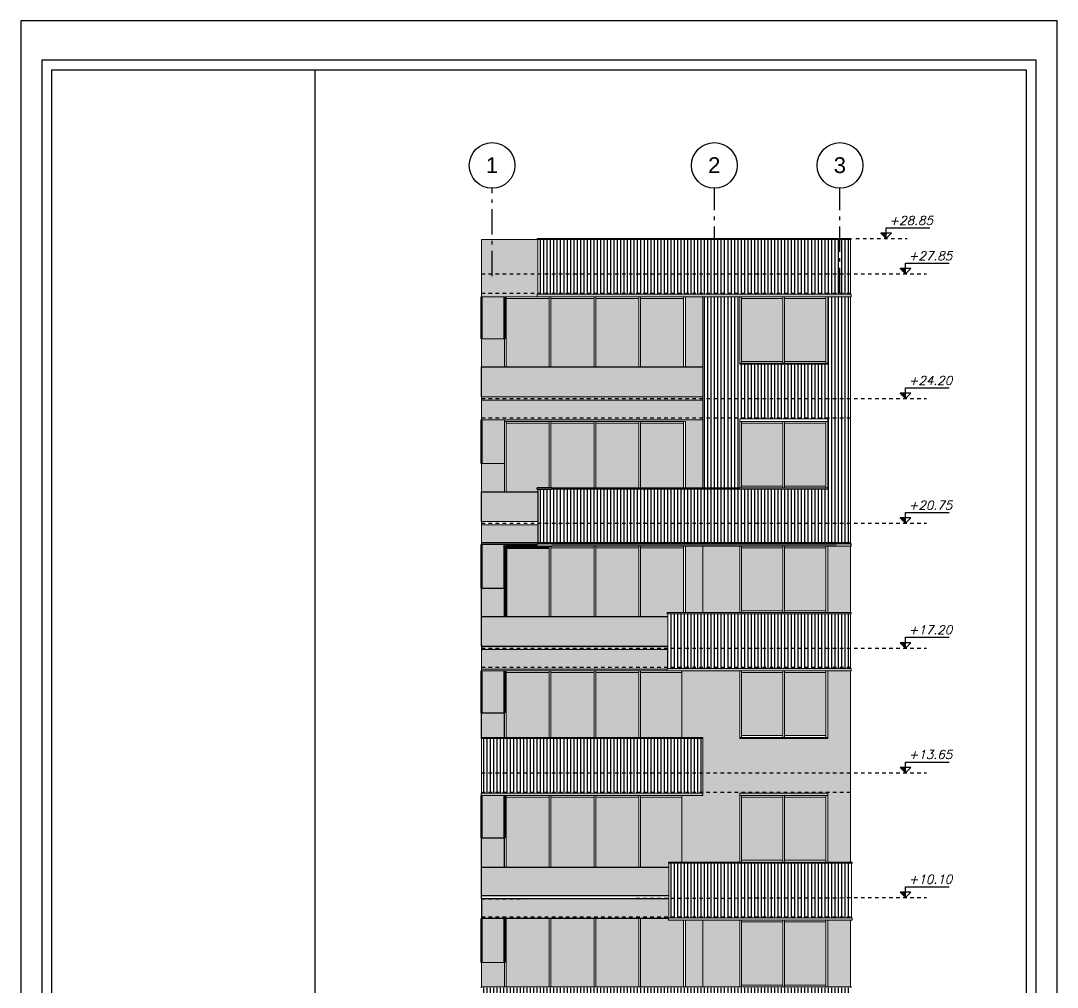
# Model space of a CAD drawing. Header units: millimetres. Extents: x 844 to 2732, y 457 to 943.
# Drawn here: x 2552.72 to 2582.22, y 471.3 to 498.82 of the extents above; entities that cross this region are included whole.
import ezdxf

# ---------------------------------------------------------------- set-up
doc = ezdxf.new("R2010")
doc.units = ezdxf.units.MM
doc.header["$LTSCALE"] = 0.01
doc.linetypes.add('ACAD_ISO03W100', pattern=[30, 12, -18])
doc.linetypes.add('ACAD_ISO10W100', pattern=[18, 12, -3, 0, -3])
for name, color, linetype in [('00-Arm', 7, 'Continuous'), ('03-Ax', 5, 'Continuous'), ('05-Dim', 5, 'Continuous'), ('08-Hatch', 5, 'Continuous')]:
    doc.layers.add(name, color=color, linetype=linetype)
for name, color, linetype, lineweight in [('A-COLS', 4, 'Continuous', 18), ('A-DETL-WIDE', 214, 'Continuous', 50), ('A-GENM', 13, 'Continuous', 9), ('A-GLAZ-CWMG', 6, 'Continuous', 9), ('A-WALL', 3, 'Continuous', 9)]:
    doc.layers.add(name, color=color, linetype=linetype, lineweight=lineweight)
doc.styles.add('Arial_1', font='arial.ttf', dxfattribs={"height": 0.45})
doc.styles.get("Standard").update_dxf_attribs({"font": 'italic.shx'})

# ---------------------------------------------------------------- blocks, each defined once
blk = doc.blocks.new('Rectangular Mullion - 50 x 150mm-513995-South')
at = {"layer": 'A-GLAZ-CWMG'}
blk.add_line((-1.308, 9.45), (-1.308, 7.556), dxfattribs=at)
blk = doc.blocks.new('Rectangular Mullion - 50 x 150mm-513993-South')
at = {"layer": 'A-GLAZ-CWMG'}
for p, q in [((-5.133, 9.5), (-5.133, 7.556)), ((-5.083, 7.556), (-5.083, 9.5))]:
    blk.add_line(p, q, dxfattribs=at)
blk = doc.blocks.new('Rectangular Mullion - 50 x 150mm-513996-South')
at = {"layer": 'A-GLAZ-CWMG'}
blk.add_line((-6.358, 7.556), (-6.358, 9.5), dxfattribs=at)
blk = doc.blocks.new('Rectangular Mullion - 50 x 150mm-460803-South')
at = {"layer": 'A-GLAZ-CWMG'}
for q in [(-2.533, 13), (-1.358, 12.95)]:
    blk.add_line((-2.533, 12.95), q, dxfattribs=at)
blk = doc.blocks.new('Rectangular Mullion - 50 x 150mm-V1-South')
at = {"layer": 'A-GLAZ-CWMG'}
for p, q in [((-6.358, 12.95), (-6.358, 13)), ((-5.133, 13), (-5.133, 12.95)), ((-6.358, 12.95), (-5.133, 12.95))]:
    blk.add_line(p, q, dxfattribs=at)
blk = doc.blocks.new('Rectangular Mullion - 50 x 150mm-V4-South')
at = {"layer": 'A-GLAZ-CWMG'}
for q in [(-2.533, 16.55), (-1.358, 16.5)]:
    blk.add_line((-2.533, 16.5), q, dxfattribs=at)
blk = doc.blocks.new('Rectangular Mullion - 50 x 150mm-V6-South')
at = {"layer": 'A-GLAZ-CWMG'}
blk.add_line((-6.358, 14.656), (-6.358, 16.55), dxfattribs=at)
blk = doc.blocks.new('Rectangular Mullion - 50 x 150mm-V9-South')
at = {"layer": 'A-GLAZ-CWMG'}
blk.add_line((-1.308, 23.65), (-1.308, 21.756), dxfattribs=at)
blk = doc.blocks.new('Rectangular Mullion - 50 x 150mm-460567-South')
at = {"layer": 'A-GLAZ-CWMG'}
for p, q in [((1.567, 9.4), (1.567, 9.45)), ((2.742, 9.45), (2.742, 9.4)), ((1.567, 9.4), (2.742, 9.4))]:
    blk.add_line(p, q, dxfattribs=at)
blk = doc.blocks.new('Rectangular Mullion - 50 x 150mm-460568-South')
at = {"layer": 'A-GLAZ-CWMG'}
for p, q in [((1.517, 4.2), (1.517, 4.25)), ((2.692, 4.25), (1.517, 4.25)), ((2.692, 4.25), (2.692, 4.2))]:
    blk.add_line(p, q, dxfattribs=at)
blk = doc.blocks.new('Rectangular Mullion - 50 x 150mm-540754-South')
at = {"layer": 'A-GLAZ-CWMG'}
blk.add_line((2.742, 9.45), (2.742, 7.556), dxfattribs=at)
blk = doc.blocks.new('Rectangular Mullion - 50 x 150mm-540755-South')
at = {"layer": 'A-GLAZ-CWMG'}
blk.add_line((0.342, 7.556), (0.342, 9.45), dxfattribs=at)
blk = doc.blocks.new('Grid - M_Grid Head - Circle-24584-South')
at = {"layer": '05-Dim'}
blk.add_circle((-7.058, 30.938), 0.65, dxfattribs=at)

msp = doc.modelspace()

# ---------------------------------------------------------------- hatches: boundary and pattern name
at = {"layer": '05-Dim'}
h = msp.add_hatch(dxfattribs=at)
h.set_pattern_fill('NET', color=3, scale=0.01, style=0)
h.set_pattern_definition([(0, (1796.978216, -215.896414), (0, 0.03175), []), (90, (1796.978216, -215.896414), (-0.03175, 2e-18), [])])
h.paths.add_polyline_path([(2577.349, 492.77), (2577.198, 492.77), (2577.349, 492.619)])
h = msp.add_hatch(dxfattribs=at)
h.set_pattern_fill('NET', color=3, scale=0.01, style=0)
h.set_pattern_definition([(0, (1797.526663, -216.90259), (0, 0.03175), []), (90, (1797.526663, -216.90259), (-0.03175, 2e-18), [])])
h.paths.add_polyline_path([(2577.897, 491.764), (2577.747, 491.764), (2577.897, 491.613)])
h = msp.add_hatch(dxfattribs=at)
h.set_pattern_fill('NET', color=3, scale=0.01, style=0)
h.set_pattern_definition([(0, (1797.526663, -220.45259), (0, 0.03175), []), (90, (1797.526663, -220.45259), (-0.03175, 2e-18), [])])
h.paths.add_polyline_path([(2577.897, 488.214), (2577.747, 488.214), (2577.897, 488.063)])
h = msp.add_hatch(dxfattribs=at)
h.set_pattern_fill('NET', color=3, scale=0.01, style=0)
h.set_pattern_definition([(0, (1797.526663, -224.00259), (0, 0.03175), []), (90, (1797.526663, -224.00259), (-0.03175, 2e-18), [])])
h.paths.add_polyline_path([(2577.897, 484.664), (2577.747, 484.664), (2577.897, 484.513)])
at = {"layer": '05-Dim', "ltscale": 0.5, "true_color": 0x939598}
msp.add_hatch(color=252, dxfattribs=at).paths.add_polyline_path([(2565.833, 480.923), (2571.133, 480.923), (2571.133, 481.013), (2565.833, 481.013), (2565.833, 480.926)])
at = {"layer": '05-Dim'}
h = msp.add_hatch(dxfattribs=at)
h.set_pattern_fill('NET', color=3, scale=0.01, style=0)
h.set_pattern_definition([(0, (1797.526663, -227.55259), (0, 0.03175), []), (90, (1797.526663, -227.55259), (-0.03175, 2e-18), [])])
h.paths.add_polyline_path([(2577.897, 481.114), (2577.747, 481.114), (2577.897, 480.963)])
h = msp.add_hatch(dxfattribs=at)
h.set_pattern_fill('NET', color=3, scale=0.01, style=0)
h.set_pattern_definition([(0, (1797.526663, -231.10259), (0, 0.03175), []), (90, (1797.526663, -231.10259), (-0.03175, 2e-18), [])])
h.paths.add_polyline_path([(2577.897, 477.564), (2577.747, 477.564), (2577.897, 477.413)])
h = msp.add_hatch(dxfattribs=at)
h.set_pattern_fill('NET', color=3, scale=0.01, style=0)
h.set_pattern_definition([(0, (1797.526663, -234.65259), (0, 0.03175), []), (90, (1797.526663, -234.65259), (-0.03175, 2e-18), [])])
h.paths.add_polyline_path([(2577.897, 474.014), (2577.747, 474.014), (2577.897, 473.863)])
at = {"layer": '08-Hatch', "true_color": 0x000000, "transparency": 33554636}
h = msp.add_hatch(color=18, dxfattribs=at)
h.dxf.hatch_style = 1
h.paths.add_polyline_path([(2576.333, 469.733), (2565.783, 469.733), (2565.783, 469.663), (2576.333, 469.663)])
h.paths.add_polyline_path([(2576.348, 471.319), (2575.933, 471.319), (2566.233, 471.319), (2565.818, 471.319), (2565.818, 471.289), (2566.233, 471.289), (2575.933, 471.289), (2576.348, 471.289)])
h.paths.add_polyline_path([(2576.379, 474.869), (2571.149, 474.869), (2571.149, 474.839), (2576.379, 474.839)])
h.paths.add_polyline_path([(2576.379, 473.283), (2575.964, 473.283), (2571.564, 473.283), (2571.149, 473.283), (2571.149, 473.213), (2571.564, 473.213), (2575.964, 473.213), (2576.379, 473.213)])
h.paths.add_polyline_path([(2572.133, 476.833), (2566.233, 476.833), (2565.818, 476.833), (2565.818, 476.763), (2566.233, 476.763), (2572.133, 476.763)])
h.paths.add_polyline_path([(2572.133, 478.419), (2566.233, 478.419), (2565.818, 478.419), (2565.818, 478.389), (2566.233, 478.389), (2572.133, 478.389)])
h.paths.add_polyline_path([(2576.348, 480.383), (2575.933, 480.383), (2575.683, 480.383), (2573.183, 480.383), (2571.533, 480.383), (2571.118, 480.383), (2571.118, 480.363), (2571.118, 480.363), (2571.118, 480.313), (2571.533, 480.313), (2573.183, 480.313), (2575.683, 480.313), (2575.933, 480.313), (2576.348, 480.313)])
h.paths.add_polyline_path([(2576.347, 483.933), (2575.933, 483.933), (2575.683, 483.933), (2573.183, 483.933), (2567.833, 483.933), (2567.42, 483.933), (2567.42, 483.863), (2567.833, 483.863), (2573.183, 483.863), (2575.683, 483.863), (2575.933, 483.863), (2576.347, 483.863)])
h.paths.add_polyline_path([(2575.683, 485.519), (2575.668, 485.519), (2573.183, 485.519), (2567.833, 485.519), (2567.42, 485.519), (2567.42, 485.489), (2567.833, 485.489), (2573.183, 485.489), (2575.668, 485.489), (2575.683, 485.489)])
h.paths.add_polyline_path([(2576.348, 491.033), (2575.933, 491.033), (2567.833, 491.033), (2567.418, 491.033), (2567.418, 490.963), (2567.833, 490.963), (2575.933, 490.963), (2576.348, 490.963)])
h.paths.add_polyline_path([(2576.348, 492.619), (2567.833, 492.619), (2567.418, 492.619), (2567.418, 492.589), (2567.833, 492.589), (2576.348, 492.589)])
h.paths.add_polyline_path([(2576.348, 481.969), (2575.933, 481.969), (2575.683, 481.969), (2573.183, 481.969), (2571.533, 481.969), (2571.118, 481.969), (2571.118, 481.939), (2571.533, 481.939), (2573.183, 481.939), (2575.683, 481.939), (2575.933, 481.939), (2576.348, 481.939)])
at = {"layer": '08-Hatch', "true_color": 0x636466}
h = msp.add_hatch(dxfattribs=at)
h.set_pattern_fill('ANSI31', color=251, scale=0.03, angle=45)
h.set_pattern_definition([(90, (75.20097, -93.78515), (-0.09525, 0), [])])
h.paths.add_polyline_path([(2575.683, 467.963), (2573.183, 467.963), (2573.183, 467.163), (2573.229, 467.163), (2573.229, 467.063), (2573.186, 467.063), (2573.186, 466.763), (2575.683, 466.763)])
h.paths.add_polyline_path([(2576.333, 471.289), (2575.933, 471.289), (2566.233, 471.289), (2565.833, 471.289), (2565.833, 470.313), (2576.333, 470.313)])
h.paths.add_polyline_path([(2576.333, 470.313), (2565.833, 470.313), (2565.833, 469.733), (2576.333, 469.733)])
h.paths.add_polyline_path([(2575.683, 466.163), (2573.186, 466.163), (2573.186, 463.763), (2575.683, 463.763)])
h.paths.add_polyline_path([(2575.683, 466.763), (2573.186, 466.763), (2573.186, 466.163), (2575.683, 466.163)])
h.paths.add_polyline_path([(2576.364, 474.839), (2571.164, 474.839), (2571.164, 473.913), (2571.164, 473.84), (2576.364, 473.857)])
h.paths.add_polyline_path([(2576.364, 473.857), (2571.164, 473.84), (2571.164, 473.283), (2571.564, 473.283), (2575.964, 473.283), (2576.364, 473.283)])
h.paths.add_polyline_path([(2572.133, 477.413), (2565.833, 477.413), (2565.833, 476.833), (2572.133, 476.833)])
h.paths.add_polyline_path([(2572.133, 478.389), (2566.233, 478.389), (2565.833, 478.389), (2565.833, 477.463), (2565.833, 477.413), (2572.133, 477.413)])
h.paths.add_polyline_path([(2576.333, 480.963), (2571.133, 480.963), (2571.133, 480.383), (2576.333, 480.383)])
h.paths.add_polyline_path([(2576.333, 481.939), (2575.933, 481.939), (2575.683, 481.939), (2573.183, 481.939), (2571.533, 481.939), (2571.133, 481.939), (2571.133, 481.013), (2571.133, 480.963), (2576.333, 480.963)])
h.paths.add_polyline_path([(2576.33, 484.513), (2567.436, 484.513), (2567.436, 483.933), (2576.33, 483.933)])
h.paths.add_polyline_path([(2576.33, 487.513), (2572.133, 487.513), (2572.133, 487.463), (2572.133, 485.519), (2573.183, 485.519), (2573.183, 487.413), (2573.183, 487.483), (2573.198, 487.483), (2575.668, 487.483), (2575.683, 487.483), (2575.683, 487.413), (2575.683, 485.513), (2575.683, 485.489), (2575.668, 485.489), (2573.183, 485.489), (2567.833, 485.489), (2567.436, 485.489), (2567.436, 484.513), (2576.33, 484.513)])
h.paths.add_polyline_path([(2576.33, 488.063), (2572.133, 488.063), (2572.133, 488.023), (2572.133, 487.513), (2576.33, 487.513)])
h.paths.add_polyline_path([(2576.33, 490.963), (2575.933, 490.963), (2575.683, 490.963), (2575.683, 489.063), (2575.683, 489.039), (2575.668, 489.039), (2573.198, 489.039), (2573.183, 489.039), (2573.183, 489.069), (2573.183, 490.963), (2572.133, 490.963), (2572.133, 488.113), (2572.133, 488.063), (2576.33, 488.063)])
h.paths.add_polyline_path([(2576.333, 492.589), (2567.833, 492.589), (2567.433, 492.589), (2567.433, 491.613), (2576.333, 491.613)])
h.paths.add_polyline_path([(2576.333, 491.613), (2567.433, 491.613), (2567.433, 491.063), (2576.333, 491.063)])
h.paths.add_polyline_path([(2576.333, 491.063), (2567.433, 491.063), (2567.433, 491.033), (2567.833, 491.033), (2575.933, 491.033), (2576.333, 491.033)])
at = {"layer": '08-Hatch', "true_color": 0xc7c8ca, "transparency": 33554687}
h = msp.add_hatch(color=9, dxfattribs=at)
h.dxf.hatch_style = 1
h.paths.add_polyline_path([(2567.433, 491.063), (2565.833, 491.063), (2565.833, 490.963), (2567.418, 490.963), (2567.418, 491.033), (2567.433, 491.033)])
h.paths.add_polyline_path([(2567.433, 491.613), (2565.833, 491.613), (2565.833, 491.063), (2567.433, 491.063)])
h.paths.add_polyline_path([(2567.433, 492.589), (2567.418, 492.589), (2565.833, 492.589), (2565.833, 491.613), (2567.433, 491.613)])
at = {"layer": '08-Hatch', "true_color": 0xc7c8ca, "transparency": 33554516}
h = msp.add_hatch(color=9, dxfattribs=at)
h.dxf.hatch_style = 1
h.paths.add_polyline_path([(2566.483, 483.913), (2565.833, 483.913), (2565.833, 482.663), (2566.483, 482.663)])
h.paths.add_polyline_path([(2572.133, 473.213), (2571.633, 473.213), (2571.633, 471.319), (2572.133, 471.319)])
h.paths.add_polyline_path([(2566.483, 473.263), (2565.833, 473.263), (2565.833, 472.013), (2566.483, 472.013)])
h.paths.add_polyline_path([(2566.483, 475.563), (2565.833, 475.563), (2565.833, 474.723), (2566.483, 474.723)])
h.paths.add_polyline_path([(2566.483, 476.763), (2566.233, 476.763), (2565.833, 476.763), (2565.833, 475.563), (2566.483, 475.563)])
h.paths.add_polyline_path([(2566.483, 480.313), (2565.833, 480.313), (2565.833, 479.113), (2566.483, 479.113)])
h.paths.add_polyline_path([(2566.483, 487.463), (2565.833, 487.463), (2565.833, 486.213), (2566.483, 486.213)])
h.paths.add_polyline_path([(2566.483, 490.963), (2565.833, 490.963), (2565.833, 489.763), (2566.483, 489.763)])
at = {"layer": '08-Hatch', "true_color": 0xc7c8ca, "transparency": 33554597}
h = msp.add_hatch(color=9, dxfattribs=at)
h.dxf.hatch_style = 1
h.paths.add_polyline_path([(2566.483, 489.763), (2565.833, 489.763), (2565.833, 488.963), (2566.483, 488.963)])
h.paths.add_polyline_path([(2572.133, 490.963), (2571.633, 490.963), (2571.633, 488.963), (2572.133, 488.963)])
h.paths.add_polyline_path([(2572.133, 487.463), (2566.483, 487.463), (2566.483, 487.413), (2571.633, 487.413), (2571.633, 485.519), (2572.133, 485.519)])
h.paths.add_polyline_path([(2566.483, 486.213), (2565.833, 486.213), (2565.833, 485.413), (2566.483, 485.413)])
h.paths.add_polyline_path([(2566.483, 482.663), (2565.833, 482.663), (2565.833, 481.863), (2566.483, 481.863)])
h.paths.add_polyline_path([(2572.133, 483.863), (2571.633, 483.863), (2571.633, 481.969), (2572.133, 481.969)])
h.paths.add_polyline_path([(2566.483, 479.113), (2565.833, 479.113), (2565.833, 478.419), (2566.233, 478.419), (2566.483, 478.419)])
h.paths.add_polyline_path([(2566.483, 472.013), (2565.833, 472.013), (2565.833, 471.319), (2566.233, 471.319), (2566.483, 471.319)])
at = {"layer": '08-Hatch', "true_color": 0xadddf7, "transparency": 33554516}
h = msp.add_hatch(color=141, dxfattribs=at)
h.dxf.hatch_style = 1
h.paths.add_polyline_path([(2567.758, 483.813), (2566.533, 483.813), (2566.533, 481.863), (2567.758, 481.863)])
h.paths.add_polyline_path([(2569.033, 483.813), (2567.808, 483.813), (2567.808, 481.863), (2569.033, 481.863)])
h.paths.add_polyline_path([(2570.308, 483.813), (2569.083, 483.813), (2569.083, 481.863), (2570.308, 481.863)])
h.paths.add_polyline_path([(2571.583, 483.813), (2570.358, 483.813), (2570.358, 481.863), (2571.133, 481.863), (2571.133, 481.939), (2571.118, 481.939), (2571.118, 481.969), (2571.118, 481.969), (2571.533, 481.969), (2571.583, 481.969)])
h.paths.add_polyline_path([(2574.408, 483.813), (2573.233, 483.813), (2573.233, 482.019), (2574.408, 482.019)])
h.paths.add_polyline_path([(2575.633, 483.813), (2574.458, 483.813), (2574.458, 482.019), (2575.633, 482.019)])
h.paths.add_polyline_path([(2574.408, 480.263), (2573.233, 480.263), (2573.233, 478.469), (2574.408, 478.469)])
h.paths.add_polyline_path([(2575.633, 480.263), (2574.458, 480.263), (2574.458, 478.469), (2575.633, 478.469)])
h.paths.add_polyline_path([(2574.408, 476.713), (2573.233, 476.713), (2573.233, 474.919), (2574.408, 474.919)])
h.paths.add_polyline_path([(2575.633, 476.713), (2574.458, 476.713), (2574.458, 474.919), (2575.633, 474.919)])
h.paths.add_polyline_path([(2575.633, 473.163), (2574.458, 473.163), (2574.458, 471.369), (2575.633, 471.369)])
h.paths.add_polyline_path([(2574.408, 473.163), (2573.233, 473.163), (2573.233, 471.369), (2574.408, 471.369)])
h.paths.add_polyline_path([(2574.358, 469.663), (2573.233, 469.663), (2573.233, 468.013), (2574.358, 468.013)])
h.paths.add_polyline_path([(2575.633, 469.663), (2574.408, 469.663), (2574.408, 468.013), (2575.633, 468.013)])
h.paths.add_polyline_path([(2570.033, 469.663), (2568.9, 469.663), (2568.9, 467.963), (2570.033, 467.963)])
h.paths.add_polyline_path([(2568.85, 469.663), (2567.716, 469.663), (2567.716, 467.963), (2568.85, 467.963)])
h.paths.add_polyline_path([(2567.666, 469.663), (2566.533, 469.663), (2566.533, 467.963), (2567.666, 467.963)])
h.paths.add_polyline_path([(2567.758, 473.263), (2566.533, 473.263), (2566.533, 471.319), (2567.758, 471.319)])
h.paths.add_polyline_path([(2569.033, 473.263), (2567.808, 473.263), (2567.808, 471.319), (2569.033, 471.319)])
h.paths.add_polyline_path([(2570.308, 473.263), (2569.083, 473.263), (2569.083, 471.319), (2570.308, 471.319)])
h.paths.add_polyline_path([(2571.583, 473.213), (2571.564, 473.213), (2571.149, 473.213), (2571.149, 473.263), (2570.358, 473.263), (2570.358, 471.319), (2571.583, 471.319)])
h.paths.add_polyline_path([(2571.533, 480.263), (2570.358, 480.263), (2570.358, 478.419), (2571.533, 478.419)])
h.paths.add_polyline_path([(2570.308, 480.263), (2569.083, 480.263), (2569.083, 478.419), (2570.308, 478.419)])
h.paths.add_polyline_path([(2569.033, 480.263), (2567.808, 480.263), (2567.808, 478.419), (2569.033, 478.419)])
h.paths.add_polyline_path([(2567.758, 480.263), (2566.533, 480.263), (2566.533, 478.419), (2567.758, 478.419)])
h.paths.add_polyline_path([(2571.583, 487.363), (2570.358, 487.363), (2570.358, 485.519), (2571.583, 485.519)])
h.paths.add_polyline_path([(2570.308, 487.363), (2569.083, 487.363), (2569.083, 485.519), (2570.308, 485.519)])
h.paths.add_polyline_path([(2569.033, 487.363), (2567.808, 487.363), (2567.808, 485.519), (2567.833, 485.519), (2569.033, 485.519)])
h.paths.add_polyline_path([(2567.758, 487.363), (2566.533, 487.363), (2566.533, 485.413), (2567.436, 485.413), (2567.436, 485.489), (2567.42, 485.489), (2567.42, 485.519), (2567.758, 485.519)])
h.paths.add_polyline_path([(2574.408, 487.363), (2573.233, 487.363), (2573.233, 485.569), (2574.408, 485.569)])
h.paths.add_polyline_path([(2575.633, 487.363), (2574.458, 487.363), (2574.458, 485.569), (2575.633, 485.569)])
h.paths.add_polyline_path([(2575.633, 490.913), (2574.458, 490.913), (2574.458, 489.119), (2575.633, 489.119)])
h.paths.add_polyline_path([(2574.408, 490.913), (2573.233, 490.913), (2573.233, 489.119), (2574.408, 489.119)])
h.paths.add_polyline_path([(2571.583, 490.913), (2570.358, 490.913), (2570.358, 488.963), (2571.583, 488.963)])
h.paths.add_polyline_path([(2570.308, 490.913), (2569.083, 490.913), (2569.083, 488.963), (2570.308, 488.963)])
h.paths.add_polyline_path([(2569.033, 490.913), (2567.808, 490.913), (2567.808, 488.963), (2569.033, 488.963)])
h.paths.add_polyline_path([(2567.758, 490.913), (2566.533, 490.913), (2566.533, 488.963), (2567.758, 488.963)])
at = {"layer": '08-Hatch', "true_color": 0x7aafdf, "transparency": 33554636}
h = msp.add_hatch(color=143, dxfattribs=at)
h.dxf.hatch_style = 1
h.paths.add_polyline_path([(2572.133, 488.963), (2565.833, 488.963), (2565.833, 488.113), (2572.133, 488.113)])
h.paths.add_polyline_path([(2567.436, 485.413), (2565.833, 485.413), (2565.833, 484.563), (2565.863, 484.563), (2567.436, 484.563)])
h.paths.add_polyline_path([(2571.133, 481.863), (2565.833, 481.863), (2565.833, 481.013), (2565.863, 481.013), (2571.133, 481.013)])
h.paths.add_polyline_path([(2571.164, 474.723), (2565.833, 474.723), (2565.833, 473.913), (2571.164, 473.913)])
at = {"layer": '08-Hatch', "true_color": 0x939598, "transparency": 33554687}
h = msp.add_hatch(color=252, dxfattribs=at)
h.dxf.hatch_style = 1
h.paths.add_polyline_path([(2572.133, 488.113), (2565.833, 488.113), (2565.833, 488.063), (2572.133, 488.063)])
h.paths.add_polyline_path([(2572.133, 488.063), (2565.833, 488.063), (2565.833, 488.023), (2572.133, 488.023)])
h.paths.add_polyline_path([(2567.436, 483.963), (2565.833, 483.963), (2565.833, 483.913), (2567.42, 483.913), (2567.42, 483.933), (2567.436, 483.933)])
at = {"layer": '08-Hatch', "true_color": 0xc7c8ca, "transparency": 33554687}
h = msp.add_hatch(color=9, dxfattribs=at)
h.dxf.hatch_style = 1
h.paths.add_polyline_path([(2566.483, 469.663), (2565.833, 469.663), (2565.833, 467.163), (2566.483, 467.163)])
h.paths.add_polyline_path([(2576.333, 473.213), (2575.964, 473.213), (2575.683, 473.213), (2575.683, 471.319), (2575.933, 471.319), (2576.333, 471.319)])
h.paths.add_polyline_path([(2573.183, 473.213), (2572.133, 473.213), (2572.133, 471.319), (2573.183, 471.319)])
h.paths.add_polyline_path([(2573.183, 476.763), (2573.183, 476.833), (2573.198, 476.833), (2575.668, 476.833), (2575.683, 476.833), (2575.683, 476.763), (2575.683, 474.869), (2576.333, 474.869), (2576.333, 476.863), (2572.133, 476.863), (2572.133, 476.833), (2572.133, 476.763), (2571.533, 476.763), (2571.533, 474.869), (2573.183, 474.869)])
h.paths.add_polyline_path([(2576.333, 480.313), (2575.933, 480.313), (2575.683, 480.313), (2575.683, 478.413), (2575.683, 478.389), (2575.668, 478.389), (2573.198, 478.389), (2573.183, 478.389), (2573.183, 478.419), (2573.183, 480.313), (2571.533, 480.313), (2571.533, 478.419), (2572.133, 478.419), (2572.133, 478.389), (2572.133, 477.413), (2576.333, 477.413)])
h.paths.add_polyline_path([(2576.333, 477.413), (2572.133, 477.413), (2572.133, 476.863), (2576.333, 476.863)])
h.paths.add_polyline_path([(2573.183, 483.863), (2572.133, 483.863), (2572.133, 481.969), (2573.183, 481.969)])
h.paths.add_polyline_path([(2576.333, 483.863), (2575.933, 483.863), (2575.683, 483.863), (2575.683, 481.969), (2575.933, 481.969), (2576.333, 481.969)])
h.paths.add_polyline_path([(2567.436, 484.473), (2565.863, 484.473), (2565.833, 484.473), (2565.833, 483.963), (2567.436, 483.963)])
h.paths.add_polyline_path([(2572.133, 488.023), (2565.833, 488.023), (2565.833, 487.513), (2572.133, 487.513)])
h.paths.add_polyline_path([(2572.133, 487.513), (2565.833, 487.513), (2565.833, 487.463), (2572.133, 487.463)])
h.paths.add_polyline_path([(2571.133, 480.923), (2565.863, 480.923), (2565.833, 480.923), (2565.833, 480.413), (2571.133, 480.413)])
h.paths.add_polyline_path([(2571.133, 480.413), (2565.833, 480.413), (2565.833, 480.313), (2571.118, 480.313), (2571.118, 480.383), (2571.133, 480.383)])
h.paths.add_polyline_path([(2571.149, 473.283), (2571.164, 473.283), (2571.164, 473.313), (2565.833, 473.313), (2565.833, 473.263), (2571.149, 473.263)])
h.paths.add_polyline_path([(2571.164, 473.823), (2565.833, 473.823), (2565.833, 473.313), (2571.164, 473.313)])
h.paths.add_polyline_path([(2570.083, 467.963), (2566.483, 467.963), (2566.483, 467.163), (2570.083, 467.163)])
h.paths.add_polyline_path([(2573.183, 469.663), (2570.083, 469.663), (2570.083, 467.163), (2573.183, 467.163)])
at = {"layer": '08-Hatch', "true_color": 0x000000, "transparency": 33554636}
h = msp.add_hatch(color=18, dxfattribs=at)
h.dxf.hatch_style = 1
h.paths.add_polyline_path([(2575.683, 476.833), (2575.668, 476.833), (2573.198, 476.833), (2573.183, 476.833), (2573.183, 476.763), (2573.198, 476.763), (2575.668, 476.763), (2575.683, 476.763)])
at = {"layer": '08-Hatch', "true_color": 0xadddf7, "transparency": 33554516}
h = msp.add_hatch(color=141, dxfattribs=at)
h.dxf.hatch_style = 1
h.paths.add_polyline_path([(2571.533, 476.713), (2570.358, 476.713), (2570.358, 474.723), (2571.164, 474.723), (2571.164, 474.839), (2571.149, 474.839), (2571.149, 474.869), (2571.533, 474.869)])
h.paths.add_polyline_path([(2570.308, 476.713), (2569.083, 476.713), (2569.083, 474.723), (2570.308, 474.723)])
h.paths.add_polyline_path([(2569.033, 476.713), (2567.808, 476.713), (2567.808, 474.723), (2569.033, 474.723)])
h.paths.add_polyline_path([(2567.758, 476.713), (2566.533, 476.713), (2566.533, 474.723), (2567.758, 474.723)])
at = {"layer": 'A-GENM'}
for color, points in [(4, [(2572.133, 488.023), (2572.133, 488.113), (2565.833, 488.113), (2565.833, 488.023), (2572.101, 488.023)]), (2, [(2565.834, 477.373), (2565.836, 477.373), (2565.836, 477.463), (2565.833, 477.463), (2565.833, 477.373)])]:
    msp.add_hatch(color=color, dxfattribs=at).paths.add_polyline_path(points)

# ---------------------------------------------------------------- linework, layer by layer
at = {"layer": '00-Arm'}
msp.add_line((2561.099, 458.083), (2561.099, 497.416), dxfattribs=at)
at = {"layer": '03-Ax', "linetype": 'ACAD_ISO10W100', "ltscale": 6}
for p, q in [((2566.133, 491.552), (2566.133, 494.052)), ((2572.458, 491.063), (2572.458, 494.052)), ((2576.033, 491.063), (2576.033, 494.052))]:
    msp.add_line(p, q, dxfattribs=at)
at = {"layer": '05-Dim', "color": 4}
for p, q in [((2577.349, 492.619), (2577.198, 492.77)), ((2577.5, 492.77), (2577.198, 492.77)), ((2577.349, 492.923), (2578.591, 492.923)), ((2577.349, 492.619), (2577.349, 492.923)), ((2577.349, 492.619), (2577.5, 492.77)), ((2577.897, 491.917), (2579.14, 491.917)), ((2577.897, 491.613), (2577.897, 491.917)), ((2577.897, 491.613), (2577.747, 491.764)), ((2578.048, 491.764), (2577.747, 491.764)), ((2577.897, 491.613), (2578.048, 491.764)), ((2565.833, 488.963), (2572.133, 488.963)), ((2565.833, 488.113), (2565.833, 488.963)), ((2577.897, 488.367), (2579.14, 488.367)), ((2577.897, 488.063), (2577.897, 488.367)), ((2577.897, 488.063), (2577.747, 488.214)), ((2578.048, 488.214), (2577.747, 488.214)), ((2577.897, 488.063), (2578.048, 488.214)), ((2565.833, 484.563), (2565.833, 485.413)), ((2577.897, 484.817), (2579.14, 484.817)), ((2577.897, 484.513), (2577.897, 484.817)), ((2577.897, 484.513), (2577.747, 484.664)), ((2578.048, 484.664), (2577.747, 484.664)), ((2577.897, 484.513), (2578.048, 484.664)), ((2567.42, 483.913), (2565.833, 483.913)), ((2577.897, 481.267), (2579.14, 481.267)), ((2577.897, 480.963), (2577.897, 481.267)), ((2577.897, 480.963), (2577.747, 481.114)), ((2578.048, 481.114), (2577.747, 481.114)), ((2577.897, 480.963), (2578.048, 481.114)), ((2577.897, 477.717), (2579.14, 477.717)), ((2577.897, 477.413), (2577.897, 477.717)), ((2577.897, 477.413), (2577.747, 477.564)), ((2578.048, 477.564), (2577.747, 477.564)), ((2577.897, 477.413), (2578.048, 477.564)), ((2577.897, 474.167), (2579.14, 474.167)), ((2577.897, 473.863), (2577.897, 474.167)), ((2577.897, 473.863), (2577.747, 474.014)), ((2578.048, 474.014), (2577.747, 474.014)), ((2577.897, 473.863), (2578.048, 474.014))]:
    msp.add_line(p, q, dxfattribs=at)
at = {"layer": '05-Dim', "color": 5, "linetype": 'ACAD_ISO03W100', "ltscale": 0.5}
for p, q in [((2576.489, 492.619), (2577.945, 492.619)), ((2565.833, 491.613), (2578.494, 491.613)), ((2577.037, 491.613), (2578.494, 491.613)), ((2565.833, 491.063), (2576.333, 491.063)), ((2565.833, 488.063), (2578.494, 488.063)), ((2577.037, 488.063), (2578.494, 488.063)), ((2565.833, 487.513), (2576.333, 487.513)), ((2565.833, 484.513), (2578.494, 484.513)), ((2577.037, 484.513), (2578.494, 484.513)), ((2565.833, 480.963), (2578.494, 480.963)), ((2577.037, 480.963), (2578.494, 480.963)), ((2565.833, 480.413), (2576.333, 480.413)), ((2565.833, 477.413), (2578.494, 477.413)), ((2577.037, 477.413), (2578.494, 477.413)), ((2565.833, 476.863), (2576.333, 476.863)), ((2565.833, 473.823), (2578.494, 473.863)), ((2565.833, 473.313), (2576.333, 473.313))]:
    msp.add_line(p, q, dxfattribs=at)
at = {"layer": '05-Dim', "color": 4, "ltscale": 0.5}
for p, q in [((2565.833, 485.413), (2567.436, 485.413)), ((2565.833, 482.663), (2566.483, 482.663)), ((2565.833, 481.863), (2565.833, 482.663)), ((2566.483, 481.863), (2566.483, 482.663)), ((2565.833, 481.863), (2571.133, 481.863)), ((2565.833, 481.013), (2565.833, 481.863)), ((2565.833, 481.013), (2565.833, 480.923)), ((2565.863, 481.013), (2565.833, 481.013)), ((2565.833, 480.923), (2565.863, 480.923)), ((2565.863, 481.013), (2571.138, 481.013)), ((2565.833, 479.113), (2566.483, 479.113)), ((2565.833, 478.419), (2565.833, 479.113)), ((2566.483, 478.419), (2566.483, 479.113)), ((2565.833, 475.563), (2566.483, 475.563)), ((2565.833, 473.913), (2565.833, 475.563)), ((2566.483, 474.725), (2566.483, 475.563)), ((2565.833, 474.723), (2571.164, 474.723)), ((2565.833, 473.913), (2571.164, 473.913)), ((2565.833, 473.823), (2565.833, 473.913))]:
    msp.add_line(p, q, dxfattribs=at)
at = {"layer": '05-Dim', "color": 2, "ltscale": 0.5}
for p, q in [((2567.833, 485.519), (2567.42, 485.519)), ((2567.42, 485.489), (2567.42, 485.519)), ((2567.42, 485.489), (2567.833, 485.489)), ((2567.436, 485.489), (2567.436, 483.933)), ((2567.833, 485.519), (2573.183, 485.519)), ((2573.183, 485.489), (2567.833, 485.489)), ((2565.833, 483.963), (2576.333, 483.963)), ((2567.833, 483.933), (2567.42, 483.933)), ((2567.42, 483.863), (2567.42, 483.933)), ((2567.42, 483.863), (2567.833, 483.863)), ((2567.833, 483.933), (2573.183, 483.933)), ((2573.183, 483.863), (2567.833, 483.863)), ((2573.183, 483.933), (2575.683, 483.933)), ((2575.683, 483.863), (2573.183, 483.863)), ((2575.683, 483.933), (2575.933, 483.933)), ((2575.933, 483.863), (2575.683, 483.863)), ((2576.347, 483.933), (2575.933, 483.933)), ((2576.347, 483.863), (2576.347, 483.933)), ((2571.133, 480.383), (2571.133, 480.923))]:
    msp.add_line(p, q, dxfattribs=at)
at = {"layer": '05-Dim', "color": 3, "ltscale": 0.5}
for p, q in [((2571.164, 473.823), (2565.833, 473.823)), ((2565.833, 473.823), (2565.833, 473.263)), ((2571.149, 473.263), (2565.833, 473.263))]:
    msp.add_line(p, q, dxfattribs=at)
at = {"layer": 'A-COLS', "color": 6}
for p, q in [((2565.833, 486.213), (2565.833, 487.463)), ((2566.483, 486.213), (2566.483, 487.463))]:
    msp.add_line(p, q, dxfattribs=at)
at = {"layer": 'A-DETL-WIDE', "color": 6}
for p, q in [((2565.833, 490.963), (2565.833, 489.763)), ((2566.483, 489.763), (2566.483, 490.963)), ((2565.833, 486.213), (2565.833, 487.463)), ((2566.533, 481.863), (2566.533, 483.863)), ((2566.533, 483.863), (2567.42, 483.863)), ((2566.533, 483.813), (2567.758, 483.813))]:
    msp.add_line(p, q, dxfattribs=at)
at = {"layer": 'A-DETL-WIDE', "color": 5}
for p, q in [((2565.833, 482.663), (2565.833, 483.913)), ((2565.833, 482.663), (2565.833, 483.913)), ((2566.483, 482.663), (2566.483, 483.913)), ((2565.833, 479.113), (2565.833, 480.313)), ((2566.483, 479.113), (2566.483, 480.313)), ((2565.833, 475.563), (2565.833, 476.763)), ((2565.833, 475.563), (2565.833, 476.763)), ((2566.483, 475.563), (2566.483, 476.763)), ((2565.833, 472.013), (2565.833, 473.263)), ((2566.483, 472.013), (2566.483, 473.263))]:
    msp.add_line(p, q, dxfattribs=at)
at = {"layer": 'A-GENM', "color": 3}
for p, q in [((2565.833, 492.589), (2567.418, 492.589)), ((2565.833, 492.589), (2565.833, 490.963)), ((2572.133, 488.113), (2572.133, 490.963)), ((2573.183, 490.963), (2573.183, 489.063)), ((2575.683, 489.063), (2575.683, 490.963)), ((2573.183, 489.069), (2573.183, 489.039)), ((2573.198, 489.069), (2573.183, 489.069)), ((2573.183, 489.039), (2573.198, 489.039)), ((2573.198, 489.069), (2575.668, 489.069)), ((2575.668, 489.039), (2573.198, 489.039)), ((2575.683, 489.069), (2575.668, 489.069)), ((2575.668, 489.039), (2575.683, 489.039)), ((2575.683, 489.039), (2575.683, 489.069)), ((2572.133, 485.519), (2572.133, 488.023)), ((2572.133, 487.463), (2572.133, 488.023)), ((2573.183, 487.483), (2573.183, 487.413)), ((2573.198, 487.483), (2573.183, 487.483)), ((2573.183, 487.413), (2573.198, 487.413)), ((2573.183, 487.413), (2573.183, 485.519)), ((2573.198, 487.483), (2575.668, 487.483)), ((2575.683, 487.483), (2575.668, 487.483)), ((2575.668, 487.413), (2575.683, 487.413)), ((2575.683, 487.413), (2575.683, 487.483)), ((2575.683, 485.513), (2575.683, 487.413)), ((2573.183, 485.519), (2575.668, 485.519)), ((2575.668, 485.489), (2573.183, 485.489)), ((2575.683, 485.519), (2575.668, 485.519)), ((2575.668, 485.489), (2575.683, 485.489)), ((2575.683, 485.489), (2575.683, 485.519)), ((2575.933, 483.863), (2576.347, 483.863)), ((2565.833, 480.923), (2565.833, 480.313)), ((2571.138, 480.923), (2565.863, 480.923)), ((2571.119, 480.363), (2565.833, 480.363)), ((2565.833, 480.313), (2571.118, 480.313)), ((2571.533, 480.313), (2571.533, 478.419)), ((2571.533, 478.419), (2571.533, 480.313)), ((2573.183, 478.413), (2573.183, 480.313)), ((2575.683, 480.313), (2575.683, 478.413)), ((2573.183, 478.419), (2573.183, 478.389)), ((2573.198, 478.419), (2573.183, 478.419)), ((2573.183, 478.389), (2573.198, 478.389)), ((2573.198, 478.419), (2575.668, 478.419)), ((2575.668, 478.389), (2573.198, 478.389)), ((2575.683, 478.419), (2575.668, 478.419)), ((2575.668, 478.389), (2575.683, 478.389)), ((2575.683, 478.389), (2575.683, 478.419)), ((2571.533, 476.763), (2571.533, 474.869)), ((2571.533, 474.869), (2571.533, 476.763)), ((2573.183, 476.833), (2573.183, 476.763)), ((2573.198, 476.833), (2573.183, 476.833)), ((2573.183, 476.763), (2573.183, 474.869)), ((2573.198, 476.833), (2575.668, 476.833)), ((2575.683, 476.833), (2575.668, 476.833)), ((2575.683, 476.763), (2575.683, 476.833)), ((2575.683, 474.869), (2575.683, 476.763)), ((2572.133, 473.213), (2572.133, 471.319)), ((2572.133, 471.319), (2572.133, 473.213)), ((2573.183, 473.213), (2573.183, 471.319)), ((2575.683, 471.319), (2575.683, 473.213)), ((2576.333, 471.319), (2576.333, 473.213))]:
    msp.add_line(p, q, dxfattribs=at)
at = {"layer": 'A-GENM', "color": 2}
for p, q in [((2567.418, 492.619), (2567.418, 492.589)), ((2567.833, 492.619), (2567.418, 492.619)), ((2567.418, 492.589), (2567.833, 492.589)), ((2567.433, 492.589), (2567.433, 491.033)), ((2567.833, 492.619), (2576.348, 492.619)), ((2576.348, 492.589), (2567.833, 492.589)), ((2576.333, 492.589), (2576.333, 491.033)), ((2576.348, 492.589), (2576.348, 492.619)), ((2567.418, 491.033), (2567.418, 490.963)), ((2567.833, 491.033), (2567.418, 491.033)), ((2567.418, 490.963), (2567.833, 490.963)), ((2567.833, 491.033), (2575.933, 491.033)), ((2575.933, 490.963), (2567.833, 490.963)), ((2576.348, 491.033), (2575.933, 491.033)), ((2575.933, 490.963), (2576.348, 490.963)), ((2576.348, 490.963), (2576.348, 491.033)), ((2571.118, 481.969), (2571.118, 481.939)), ((2571.533, 481.969), (2571.118, 481.969)), ((2571.118, 481.969), (2571.118, 481.939)), ((2571.118, 481.939), (2571.533, 481.939)), ((2571.133, 481.939), (2571.133, 480.383)), ((2571.133, 481.013), (2571.133, 481.939)), ((2571.533, 481.969), (2573.183, 481.969)), ((2573.183, 481.939), (2571.533, 481.939)), ((2573.183, 481.969), (2575.683, 481.969)), ((2575.683, 481.939), (2573.183, 481.939)), ((2575.683, 481.969), (2575.933, 481.969)), ((2575.933, 481.939), (2575.683, 481.939)), ((2576.348, 481.969), (2575.933, 481.969)), ((2575.933, 481.939), (2576.348, 481.939)), ((2576.348, 481.939), (2576.348, 481.969)), ((2576.348, 481.939), (2576.348, 481.969)), ((2571.118, 480.383), (2571.118, 480.313)), ((2571.533, 480.383), (2571.118, 480.383)), ((2571.118, 480.363), (2571.118, 480.313)), ((2571.118, 480.313), (2571.533, 480.313)), ((2571.533, 480.383), (2573.183, 480.383)), ((2573.183, 480.313), (2571.533, 480.313)), ((2573.183, 480.383), (2575.683, 480.383)), ((2575.683, 480.313), (2573.183, 480.313)), ((2575.683, 480.383), (2575.933, 480.383)), ((2575.933, 480.313), (2575.683, 480.313)), ((2576.348, 480.383), (2575.933, 480.383)), ((2575.933, 480.313), (2576.348, 480.313)), ((2576.348, 480.313), (2576.348, 480.383)), ((2576.348, 480.313), (2576.348, 480.383)), ((2566.233, 478.419), (2565.818, 478.419)), ((2565.818, 478.419), (2565.818, 478.389)), ((2565.818, 478.389), (2566.233, 478.389)), ((2565.833, 477.463), (2565.833, 478.389)), ((2565.833, 478.389), (2565.833, 476.833)), ((2565.833, 477.463), (2565.833, 478.389)), ((2566.233, 478.419), (2572.133, 478.419)), ((2572.133, 478.389), (2566.233, 478.389)), ((2572.133, 478.419), (2572.133, 478.389)), ((2572.133, 476.833), (2572.133, 478.389)), ((2565.833, 477.463), (2565.833, 477.373)), ((2565.836, 477.463), (2565.833, 477.463)), ((2565.833, 477.373), (2565.836, 477.373)), ((2565.833, 477.373), (2565.833, 476.833)), ((2565.833, 476.833), (2565.833, 477.373)), ((2566.233, 476.833), (2565.818, 476.833)), ((2565.818, 476.833), (2565.818, 476.763)), ((2565.818, 476.763), (2566.233, 476.763)), ((2566.233, 476.833), (2572.133, 476.833)), ((2572.133, 476.763), (2566.233, 476.763)), ((2572.133, 476.833), (2572.133, 476.763)), ((2571.149, 474.869), (2571.149, 474.839)), ((2571.149, 474.869), (2576.379, 474.869)), ((2576.379, 474.839), (2571.149, 474.839)), ((2571.164, 474.839), (2571.164, 473.283)), ((2571.164, 473.913), (2571.164, 474.839)), ((2576.364, 473.283), (2576.364, 474.839)), ((2576.379, 474.839), (2576.379, 474.869)), ((2571.149, 473.283), (2571.149, 473.213)), ((2571.564, 473.283), (2571.149, 473.283)), ((2571.149, 473.213), (2571.564, 473.213)), ((2571.564, 473.283), (2575.964, 473.283)), ((2575.964, 473.213), (2571.564, 473.213)), ((2576.379, 473.283), (2575.964, 473.283)), ((2575.964, 473.213), (2576.379, 473.213)), ((2576.379, 473.213), (2576.379, 473.283)), ((2576.379, 473.213), (2576.379, 473.283)), ((2565.818, 471.319), (2565.818, 471.289)), ((2566.233, 471.319), (2575.933, 471.319)), ((2576.348, 471.319), (2575.933, 471.319)), ((2576.348, 471.289), (2576.348, 471.319))]:
    msp.add_line(p, q, dxfattribs=at)
at = {"layer": 'A-GENM', "color": 5}
for p, q in [((2565.833, 489.763), (2566.483, 489.763)), ((2565.833, 488.963), (2565.833, 489.763)), ((2566.483, 488.963), (2566.483, 489.763)), ((2565.833, 485.413), (2565.833, 486.213)), ((2566.483, 485.413), (2566.483, 486.213))]:
    msp.add_line(p, q, dxfattribs=at)
at = {"layer": 'A-GENM', "color": 4}
for p, q in [((2565.833, 488.113), (2565.833, 488.023)), ((2565.833, 488.113), (2572.133, 488.113)), ((2572.133, 488.023), (2565.833, 488.023)), ((2565.833, 488.023), (2565.833, 487.463)), ((2572.133, 488.023), (2572.133, 488.113)), ((2572.133, 487.463), (2565.833, 487.463)), ((2566.483, 487.413), (2571.633, 487.413)), ((2571.633, 487.413), (2571.633, 485.519)), ((2575.668, 487.413), (2573.198, 487.413)), ((2565.833, 484.563), (2565.833, 484.473)), ((2565.863, 484.563), (2565.833, 484.563)), ((2565.833, 484.473), (2565.863, 484.473)), ((2565.833, 484.473), (2565.833, 483.913)), ((2565.863, 484.563), (2567.436, 484.563)), ((2567.436, 484.473), (2565.863, 484.473)), ((2573.183, 483.863), (2573.183, 481.969)), ((2575.683, 481.969), (2575.683, 483.863)), ((2573.183, 476.763), (2573.198, 476.763)), ((2575.668, 476.763), (2573.198, 476.763)), ((2575.668, 476.763), (2575.683, 476.763))]:
    msp.add_line(p, q, dxfattribs=at)
at = {"layer": 'A-GENM', "color": 6}
msp.add_line((2565.833, 486.213), (2566.483, 486.213), dxfattribs=at)
at = {"layer": 'A-GLAZ-CWMG', "color": 6}
for p, q in [((2566.533, 488.963), (2566.533, 490.963)), ((2567.758, 490.963), (2567.758, 488.963)), ((2567.808, 488.963), (2567.808, 490.963)), ((2569.033, 490.963), (2569.033, 488.963)), ((2569.083, 488.963), (2569.083, 490.963)), ((2570.308, 490.963), (2570.308, 488.963)), ((2570.358, 488.963), (2570.358, 490.963)), ((2571.583, 490.963), (2571.583, 488.963)), ((2574.408, 490.963), (2574.408, 489.069)), ((2574.458, 489.069), (2574.458, 490.963)), ((2566.533, 485.413), (2566.533, 487.413)), ((2567.758, 487.413), (2567.758, 485.519)), ((2567.808, 485.519), (2567.808, 487.413)), ((2569.033, 487.413), (2569.033, 485.519)), ((2569.083, 485.519), (2569.083, 487.413)), ((2570.308, 487.413), (2570.308, 485.519)), ((2570.358, 485.519), (2570.358, 487.413)), ((2574.408, 487.413), (2574.408, 485.519)), ((2574.458, 485.519), (2574.458, 487.413)), ((2566.533, 483.813), (2566.533, 483.863)), ((2567.758, 483.863), (2567.758, 483.813)), ((2567.758, 483.863), (2567.758, 481.863)), ((2567.808, 481.863), (2567.808, 483.863)), ((2569.033, 483.863), (2569.033, 481.863)), ((2569.083, 481.863), (2569.083, 483.863)), ((2570.308, 483.863), (2570.308, 481.863)), ((2570.358, 481.863), (2570.358, 483.863)), ((2571.583, 483.863), (2571.583, 481.969)), ((2571.633, 483.863), (2571.633, 481.969)), ((2574.408, 483.863), (2574.408, 481.969)), ((2574.458, 481.969), (2574.458, 483.863)), ((2567.758, 480.313), (2567.758, 478.419)), ((2567.808, 478.419), (2567.808, 480.313)), ((2569.033, 480.313), (2569.033, 478.419)), ((2569.083, 478.419), (2569.083, 480.313)), ((2570.308, 480.313), (2570.308, 478.419)), ((2570.358, 478.419), (2570.358, 480.313)), ((2574.408, 480.313), (2574.408, 478.419)), ((2574.458, 478.419), (2574.458, 480.313)), ((2566.533, 474.725), (2566.533, 476.763)), ((2567.758, 476.763), (2567.758, 474.729)), ((2567.808, 474.73), (2567.808, 476.763)), ((2569.033, 476.763), (2569.033, 474.733)), ((2569.083, 474.734), (2569.083, 476.763)), ((2570.308, 476.763), (2570.308, 474.737)), ((2570.358, 474.738), (2570.358, 476.763)), ((2574.408, 476.763), (2574.408, 474.869)), ((2574.458, 474.869), (2574.458, 476.763)), ((2574.408, 473.213), (2574.408, 471.319)), ((2574.458, 471.319), (2574.458, 473.213))]:
    msp.add_line(p, q, dxfattribs=at)
at = {"layer": 'A-WALL'}
for p, q in [((2565.833, 490.963), (2567.418, 490.963)), ((2571.633, 490.963), (2571.633, 488.963)), ((2572.133, 488.113), (2572.133, 490.963)), ((2576.33, 483.933), (2576.33, 490.963)), ((2572.133, 488.023), (2572.133, 485.519)), ((2572.133, 483.863), (2572.133, 481.969)), ((2576.333, 481.969), (2576.333, 483.863)), ((2576.333, 474.869), (2576.333, 480.313)), ((2572.133, 473.213), (2572.133, 471.319))]:
    msp.add_line(p, q, dxfattribs=at)
at = {"layer": 'A-WALL', "color": 2}
msp.add_line((2576.333, 480.383), (2576.333, 481.939), dxfattribs=at)
at = {"layer": 'A-WALL', "color": 4}
for p, q in [((2571.633, 473.213), (2571.633, 471.319)), ((2565.833, 472.013), (2566.483, 472.013)), ((2565.833, 471.319), (2565.833, 472.013)), ((2566.483, 471.319), (2566.483, 472.013)), ((2566.233, 471.319), (2565.818, 471.319))]:
    msp.add_line(p, q, dxfattribs=at)

# ---------------------------------------------------------------- block references
at = {"layer": '05-Dim', "color": 5, "ltscale": 6}
for p in [(2573.191, 463.763), (2579.516, 463.763), (2583.091, 463.763)]:
    msp.add_blockref('Grid - M_Grid Head - Circle-24584-South', p, dxfattribs=at)
at = {"layer": 'A-GLAZ-CWMG', "color": 6}
for name, p in [('Rectangular Mullion - 50 x 150mm-V1-South', (2572.891, 477.963)), ('Rectangular Mullion - 50 x 150mm-V1-South', (2574.166, 477.963)), ('Rectangular Mullion - 50 x 150mm-V1-South', (2575.441, 477.963)), ('Rectangular Mullion - 50 x 150mm-V1-South', (2576.716, 477.963)), ('Rectangular Mullion - 50 x 150mm-460567-South', (2571.666, 481.513)), ('Rectangular Mullion - 50 x 150mm-540755-South', (2572.891, 481.513)), ('Rectangular Mullion - 50 x 150mm-460567-South', (2572.891, 481.513)), ('Rectangular Mullion - 50 x 150mm-540754-South', (2572.891, 481.513)), ('Rectangular Mullion - 50 x 150mm-460568-South', (2571.716, 484.869)), ('Rectangular Mullion - 50 x 150mm-460568-South', (2572.941, 484.869)), ('Rectangular Mullion - 50 x 150mm-V1-South', (2572.891, 474.413)), ('Rectangular Mullion - 50 x 150mm-V1-South', (2574.166, 474.413)), ('Rectangular Mullion - 50 x 150mm-V1-South', (2575.441, 474.413)), ('Rectangular Mullion - 50 x 150mm-V1-South', (2576.716, 474.413)), ('Rectangular Mullion - 50 x 150mm-460567-South', (2571.666, 477.963)), ('Rectangular Mullion - 50 x 150mm-540755-South', (2572.891, 477.963)), ('Rectangular Mullion - 50 x 150mm-460567-South', (2572.891, 477.963)), ('Rectangular Mullion - 50 x 150mm-540754-South', (2572.891, 477.963)), ('Rectangular Mullion - 50 x 150mm-460568-South', (2571.716, 481.319)), ('Rectangular Mullion - 50 x 150mm-460568-South', (2572.941, 481.319)), ('Rectangular Mullion - 50 x 150mm-V1-South', (2574.166, 470.863)), ('Rectangular Mullion - 50 x 150mm-V1-South', (2575.441, 470.863)), ('Rectangular Mullion - 50 x 150mm-V1-South', (2576.716, 470.863)), ('Rectangular Mullion - 50 x 150mm-460567-South', (2571.666, 474.413)), ('Rectangular Mullion - 50 x 150mm-540755-South', (2572.891, 474.413)), ('Rectangular Mullion - 50 x 150mm-460567-South', (2572.891, 474.413)), ('Rectangular Mullion - 50 x 150mm-540754-South', (2572.891, 474.413)), ('Rectangular Mullion - 50 x 150mm-460568-South', (2571.716, 477.769)), ('Rectangular Mullion - 50 x 150mm-460568-South', (2572.941, 477.769)), ('Rectangular Mullion - 50 x 150mm-V1-South', (2572.891, 467.313)), ('Rectangular Mullion - 50 x 150mm-V1-South', (2574.166, 467.313)), ('Rectangular Mullion - 50 x 150mm-V1-South', (2575.441, 467.313)), ('Rectangular Mullion - 50 x 150mm-460567-South', (2571.666, 470.863)), ('Rectangular Mullion - 50 x 150mm-540755-South', (2572.891, 470.863)), ('Rectangular Mullion - 50 x 150mm-460567-South', (2572.891, 470.863)), ('Rectangular Mullion - 50 x 150mm-540754-South', (2572.891, 470.863)), ('Rectangular Mullion - 50 x 150mm-460568-South', (2571.716, 474.219)), ('Rectangular Mullion - 50 x 150mm-460568-South', (2572.941, 474.219)), ('Rectangular Mullion - 50 x 150mm-V1-South', (2572.891, 463.763)), ('Rectangular Mullion - 50 x 150mm-V1-South', (2574.166, 463.763)), ('Rectangular Mullion - 50 x 150mm-V1-South', (2575.441, 463.763)), ('Rectangular Mullion - 50 x 150mm-460567-South', (2571.666, 467.313)), ('Rectangular Mullion - 50 x 150mm-540755-South', (2572.891, 467.313)), ('Rectangular Mullion - 50 x 150mm-460567-South', (2572.891, 467.313)), ('Rectangular Mullion - 50 x 150mm-540754-South', (2572.891, 467.313)), ('Rectangular Mullion - 50 x 150mm-460568-South', (2571.716, 470.669)), ('Rectangular Mullion - 50 x 150mm-460568-South', (2572.941, 470.669)), ('Rectangular Mullion - 50 x 150mm-460567-South', (2571.666, 463.763)), ('Rectangular Mullion - 50 x 150mm-540755-South', (2572.891, 463.763)), ('Rectangular Mullion - 50 x 150mm-460567-South', (2572.891, 463.763)), ('Rectangular Mullion - 50 x 150mm-540754-South', (2572.891, 463.763)), ('Rectangular Mullion - 50 x 150mm-460568-South', (2571.716, 467.119)), ('Rectangular Mullion - 50 x 150mm-460568-South', (2572.941, 467.119))]:
    msp.add_blockref(name, p, dxfattribs=at)
at = {"layer": 'A-GLAZ-CWMG'}
for name, p in [('Rectangular Mullion - 50 x 150mm-V9-South', (2572.891, 463.763)), ('Rectangular Mullion - 50 x 150mm-V6-South', (2572.891, 463.763)), ('Rectangular Mullion - 50 x 150mm-V4-South', (2572.891, 463.763)), ('Rectangular Mullion - 50 x 150mm-460803-South', (2572.891, 463.763)), ('Rectangular Mullion - 50 x 150mm-513996-South', (2572.891, 463.763)), ('Rectangular Mullion - 50 x 150mm-513993-South', (2572.891, 463.763)), ('Rectangular Mullion - 50 x 150mm-513993-South', (2574.166, 463.763)), ('Rectangular Mullion - 50 x 150mm-513993-South', (2575.441, 463.763)), ('Rectangular Mullion - 50 x 150mm-513995-South', (2572.891, 463.763))]:
    msp.add_blockref(name, p, dxfattribs=at)

# ---------------------------------------------------------------- texts
at = {"layer": '05-Dim', "color": 4, "char_height": 0.25, "width": 2.0432, "attachment_point": 1}
for s, insert in [('+28.85', (2577.438, 493.261)), ('+27.85', (2577.986, 492.254)), ('+24.20', (2577.986, 488.704)), ('+20.75', (2577.986, 485.154)), ('+17.20', (2577.986, 481.604)), ('+13.65', (2577.986, 478.054)), ('+10.10', (2577.986, 474.504))]:
    msp.add_mtext(s, dxfattribs=dict(at, insert=insert))

# ---------------------------------------------------------------- next in the draw order: texts
at = {"layer": '05-Dim', "color": 5, "ltscale": 6, "char_height": 0.45, "width": 0.42489, "attachment_point": 1, "style": 'Arial_1', "bg_fill": 3, "box_fill_scale": 1.25, "bg_fill_color": 256, "bg_fill_true_color": 13158600, "bg_fill_transparency": 0}
for s, insert in [('1', (2565.955, 494.934)), ('2', (2572.28, 494.934)), ('3', (2575.855, 494.934))]:
    msp.add_mtext(s, dxfattribs=dict(at, insert=insert))

# ---------------------------------------------------------------- next in the draw order: linework, layer by layer
at = {"layer": '00-Arm'}
for points in [[(2552.717, 498.821), (2552.717, 456.678), (2582.217, 456.678), (2582.217, 498.821)], [(2553.595, 497.416), (2553.595, 458.083), (2581.339, 458.083), (2581.339, 497.416)]]:
    msp.add_lwpolyline(points, close=True, dxfattribs=at)
at = {"layer": '00-Arm', "color": 4}
msp.add_lwpolyline([(2553.314, 497.697), (2553.314, 457.802), (2581.62, 457.802), (2581.62, 497.697)], close=True, dxfattribs=at)

doc.saveas('drawing.dxf')
